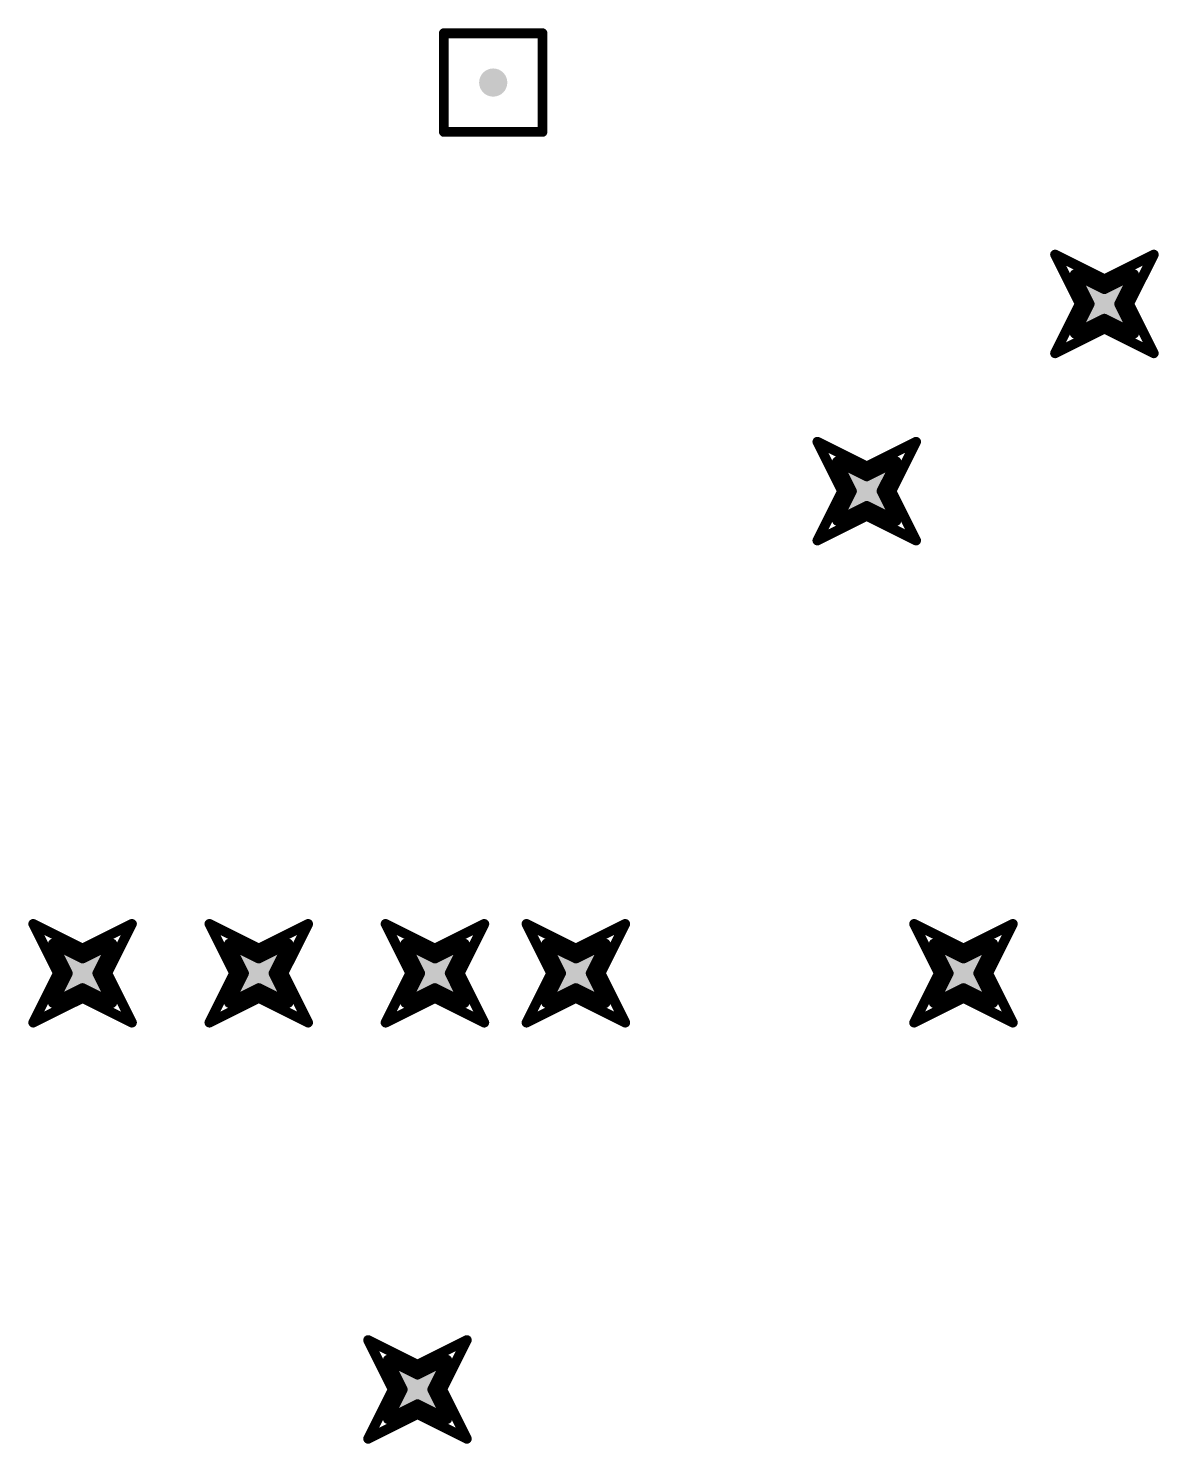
# Model space of a CAD drawing. Header units: inches. Extents: x 0 to 17, y 0 to 4.
# Drawn here: x 2.4356 to 2.7514, y 1.9257 to 2.3211 of the extents above; entities that cross this region are included whole.
import ezdxf

# ---------------------------------------------------------------- set-up
doc = ezdxf.new("R2010")
doc.units = ezdxf.units.IN
doc.header["$MEASUREMENT"] = 0
doc.layers.add('Drill Drawing', color=1, linetype='Continuous')
doc.layers.add('Via Holes', color=16, linetype='Continuous')

msp = doc.modelspace()

# ---------------------------------------------------------------- hatches: boundary and pattern name
at = {"layer": 'Via Holes'}
h = msp.add_hatch(color=7, dxfattribs=at)
edge = h.paths.add_edge_path()
edge.add_arc((2.56549, 2.30594), 0.00394, 0, 360)
h = msp.add_hatch(color=7, dxfattribs=at)
edge = h.paths.add_edge_path()
edge.add_arc((2.73622, 2.24409), 0.00787, 0, 360)
h = msp.add_hatch(color=7, dxfattribs=at)
edge = h.paths.add_edge_path()
edge.add_arc((2.66983, 2.19179), 0.00787, 0, 360)
h = msp.add_hatch(color=7, dxfattribs=at)
edge = h.paths.add_edge_path()
edge.add_arc((2.45079, 2.05709), 0.00787, 0, 360)
h = msp.add_hatch(color=7, dxfattribs=at)
edge = h.paths.add_edge_path()
edge.add_arc((2.5, 2.05709), 0.00787, 0, 360)
h = msp.add_hatch(color=7, dxfattribs=at)
edge = h.paths.add_edge_path()
edge.add_arc((2.54921, 2.05709), 0.00787, 0, 360)
h = msp.add_hatch(color=7, dxfattribs=at)
edge = h.paths.add_edge_path()
edge.add_arc((2.58858, 2.05709), 0.00787, 0, 360)
h = msp.add_hatch(color=7, dxfattribs=at)
edge = h.paths.add_edge_path()
edge.add_arc((2.69685, 2.05709), 0.00787, 0, 360)
h = msp.add_hatch(color=7, dxfattribs=at)
edge = h.paths.add_edge_path()
edge.add_arc((2.54434, 1.94082), 0.00787, 0, 360)

# ---------------------------------------------------------------- linework, layer by layer
at = {"layer": 'Drill Drawing'}
for points in [[(2.55171, 2.31972, 0.00276, 0.00276, 0), (2.57927, 2.31972, 0.00276, 0.00276, 0)], [(2.55171, 2.29216, 0.00276, 0.00276, 0), (2.55171, 2.31972, 0.00276, 0.00276, 0)], [(2.57927, 2.29216, 0.00276, 0.00276, 0), (2.57927, 2.31972, 0.00276, 0.00276, 0)], [(2.55171, 2.29216, 0.00276, 0.00276, 0), (2.57927, 2.29216, 0.00276, 0.00276, 0)], [(2.72244, 2.25787, 0.00276, 0.00276, 0), (2.73622, 2.25098, 0.00276, 0.00276, 0)], [(2.72244, 2.25787, 0.00276, 0.00276, 0), (2.72933, 2.24409, 0.00276, 0.00276, 0)], [(2.73622, 2.25098, 0.00276, 0.00276, 0), (2.75, 2.25787, 0.00276, 0.00276, 0)], [(2.74311, 2.24409, 0.00276, 0.00276, 0), (2.75, 2.25787, 0.00276, 0.00276, 0)], [(2.72795, 2.25236, 0.00276, 0.00276, 0), (2.73622, 2.24823, 0.00276, 0.00276, 0)], [(2.72795, 2.25236, 0.00276, 0.00276, 0), (2.73209, 2.24409, 0.00276, 0.00276, 0)], [(2.73622, 2.24823, 0.00276, 0.00276, 0), (2.74449, 2.25236, 0.00276, 0.00276, 0)], [(2.74035, 2.24409, 0.00276, 0.00276, 0), (2.74449, 2.25236, 0.00276, 0.00276, 0)], [(2.72244, 2.23031, 0.00276, 0.00276, 0), (2.72933, 2.24409, 0.00276, 0.00276, 0)], [(2.72795, 2.23583, 0.00276, 0.00276, 0), (2.73209, 2.24409, 0.00276, 0.00276, 0)], [(2.74035, 2.24409, 0.00276, 0.00276, 0), (2.74449, 2.23583, 0.00276, 0.00276, 0)], [(2.74311, 2.24409, 0.00276, 0.00276, 0), (2.75, 2.23031, 0.00276, 0.00276, 0)], [(2.72244, 2.23031, 0.00276, 0.00276, 0), (2.73622, 2.2372, 0.00276, 0.00276, 0)], [(2.72795, 2.23583, 0.00276, 0.00276, 0), (2.73622, 2.23996, 0.00276, 0.00276, 0)], [(2.73622, 2.23996, 0.00276, 0.00276, 0), (2.74449, 2.23583, 0.00276, 0.00276, 0)], [(2.73622, 2.2372, 0.00276, 0.00276, 0), (2.75, 2.23031, 0.00276, 0.00276, 0)], [(2.65605, 2.20557, 0.00276, 0.00276, 0), (2.66983, 2.19868, 0.00276, 0.00276, 0)], [(2.65605, 2.20557, 0.00276, 0.00276, 0), (2.66294, 2.19179, 0.00276, 0.00276, 0)], [(2.66983, 2.19868, 0.00276, 0.00276, 0), (2.68361, 2.20557, 0.00276, 0.00276, 0)], [(2.67672, 2.19179, 0.00276, 0.00276, 0), (2.68361, 2.20557, 0.00276, 0.00276, 0)], [(2.66156, 2.20006, 0.00276, 0.00276, 0), (2.66983, 2.19592, 0.00276, 0.00276, 0)], [(2.66156, 2.20006, 0.00276, 0.00276, 0), (2.66569, 2.19179, 0.00276, 0.00276, 0)], [(2.66983, 2.19592, 0.00276, 0.00276, 0), (2.6781, 2.20006, 0.00276, 0.00276, 0)], [(2.67396, 2.19179, 0.00276, 0.00276, 0), (2.6781, 2.20006, 0.00276, 0.00276, 0)], [(2.65605, 2.17801, 0.00276, 0.00276, 0), (2.66294, 2.19179, 0.00276, 0.00276, 0)], [(2.66156, 2.18352, 0.00276, 0.00276, 0), (2.66569, 2.19179, 0.00276, 0.00276, 0)], [(2.67396, 2.19179, 0.00276, 0.00276, 0), (2.6781, 2.18352, 0.00276, 0.00276, 0)], [(2.67672, 2.19179, 0.00276, 0.00276, 0), (2.68361, 2.17801, 0.00276, 0.00276, 0)], [(2.66156, 2.18352, 0.00276, 0.00276, 0), (2.66983, 2.18766, 0.00276, 0.00276, 0)], [(2.66983, 2.18766, 0.00276, 0.00276, 0), (2.6781, 2.18352, 0.00276, 0.00276, 0)], [(2.65605, 2.17801, 0.00276, 0.00276, 0), (2.66983, 2.1849, 0.00276, 0.00276, 0)], [(2.66983, 2.1849, 0.00276, 0.00276, 0), (2.68361, 2.17801, 0.00276, 0.00276, 0)], [(2.43701, 2.07087, 0.00276, 0.00276, 0), (2.45079, 2.06398, 0.00276, 0.00276, 0)], [(2.43701, 2.07087, 0.00276, 0.00276, 0), (2.4439, 2.05709, 0.00276, 0.00276, 0)], [(2.45079, 2.06398, 0.00276, 0.00276, 0), (2.46457, 2.07087, 0.00276, 0.00276, 0)], [(2.45768, 2.05709, 0.00276, 0.00276, 0), (2.46457, 2.07087, 0.00276, 0.00276, 0)], [(2.48622, 2.07087, 0.00276, 0.00276, 0), (2.5, 2.06398, 0.00276, 0.00276, 0)], [(2.48622, 2.07087, 0.00276, 0.00276, 0), (2.49311, 2.05709, 0.00276, 0.00276, 0)], [(2.5, 2.06398, 0.00276, 0.00276, 0), (2.51378, 2.07087, 0.00276, 0.00276, 0)], [(2.50689, 2.05709, 0.00276, 0.00276, 0), (2.51378, 2.07087, 0.00276, 0.00276, 0)], [(2.53543, 2.07087, 0.00276, 0.00276, 0), (2.54921, 2.06398, 0.00276, 0.00276, 0)], [(2.53543, 2.07087, 0.00276, 0.00276, 0), (2.54232, 2.05709, 0.00276, 0.00276, 0)], [(2.54921, 2.06398, 0.00276, 0.00276, 0), (2.56299, 2.07087, 0.00276, 0.00276, 0)], [(2.5561, 2.05709, 0.00276, 0.00276, 0), (2.56299, 2.07087, 0.00276, 0.00276, 0)], [(2.5748, 2.07087, 0.00276, 0.00276, 0), (2.58858, 2.06398, 0.00276, 0.00276, 0)], [(2.5748, 2.07087, 0.00276, 0.00276, 0), (2.58169, 2.05709, 0.00276, 0.00276, 0)], [(2.58858, 2.06398, 0.00276, 0.00276, 0), (2.60236, 2.07087, 0.00276, 0.00276, 0)], [(2.59547, 2.05709, 0.00276, 0.00276, 0), (2.60236, 2.07087, 0.00276, 0.00276, 0)], [(2.68307, 2.07087, 0.00276, 0.00276, 0), (2.69685, 2.06398, 0.00276, 0.00276, 0)], [(2.68307, 2.07087, 0.00276, 0.00276, 0), (2.68996, 2.05709, 0.00276, 0.00276, 0)], [(2.69685, 2.06398, 0.00276, 0.00276, 0), (2.71063, 2.07087, 0.00276, 0.00276, 0)], [(2.70374, 2.05709, 0.00276, 0.00276, 0), (2.71063, 2.07087, 0.00276, 0.00276, 0)], [(2.44252, 2.06535, 0.00276, 0.00276, 0), (2.45079, 2.06122, 0.00276, 0.00276, 0)], [(2.44252, 2.06535, 0.00276, 0.00276, 0), (2.44665, 2.05709, 0.00276, 0.00276, 0)], [(2.45079, 2.06122, 0.00276, 0.00276, 0), (2.45906, 2.06535, 0.00276, 0.00276, 0)], [(2.45492, 2.05709, 0.00276, 0.00276, 0), (2.45906, 2.06535, 0.00276, 0.00276, 0)], [(2.49173, 2.06535, 0.00276, 0.00276, 0), (2.5, 2.06122, 0.00276, 0.00276, 0)], [(2.49173, 2.06535, 0.00276, 0.00276, 0), (2.49587, 2.05709, 0.00276, 0.00276, 0)], [(2.5, 2.06122, 0.00276, 0.00276, 0), (2.50827, 2.06535, 0.00276, 0.00276, 0)], [(2.50413, 2.05709, 0.00276, 0.00276, 0), (2.50827, 2.06535, 0.00276, 0.00276, 0)], [(2.54094, 2.06535, 0.00276, 0.00276, 0), (2.54921, 2.06122, 0.00276, 0.00276, 0)], [(2.54094, 2.06535, 0.00276, 0.00276, 0), (2.54508, 2.05709, 0.00276, 0.00276, 0)], [(2.54921, 2.06122, 0.00276, 0.00276, 0), (2.55748, 2.06535, 0.00276, 0.00276, 0)], [(2.55335, 2.05709, 0.00276, 0.00276, 0), (2.55748, 2.06535, 0.00276, 0.00276, 0)], [(2.58031, 2.06535, 0.00276, 0.00276, 0), (2.58858, 2.06122, 0.00276, 0.00276, 0)], [(2.58031, 2.06535, 0.00276, 0.00276, 0), (2.58445, 2.05709, 0.00276, 0.00276, 0)], [(2.58858, 2.06122, 0.00276, 0.00276, 0), (2.59685, 2.06535, 0.00276, 0.00276, 0)], [(2.59272, 2.05709, 0.00276, 0.00276, 0), (2.59685, 2.06535, 0.00276, 0.00276, 0)], [(2.68858, 2.06535, 0.00276, 0.00276, 0), (2.69685, 2.06122, 0.00276, 0.00276, 0)], [(2.68858, 2.06535, 0.00276, 0.00276, 0), (2.69272, 2.05709, 0.00276, 0.00276, 0)], [(2.69685, 2.06122, 0.00276, 0.00276, 0), (2.70512, 2.06535, 0.00276, 0.00276, 0)], [(2.70098, 2.05709, 0.00276, 0.00276, 0), (2.70512, 2.06535, 0.00276, 0.00276, 0)], [(2.43701, 2.04331, 0.00276, 0.00276, 0), (2.4439, 2.05709, 0.00276, 0.00276, 0)], [(2.44252, 2.04882, 0.00276, 0.00276, 0), (2.44665, 2.05709, 0.00276, 0.00276, 0)], [(2.45492, 2.05709, 0.00276, 0.00276, 0), (2.45906, 2.04882, 0.00276, 0.00276, 0)], [(2.45768, 2.05709, 0.00276, 0.00276, 0), (2.46457, 2.04331, 0.00276, 0.00276, 0)], [(2.48622, 2.04331, 0.00276, 0.00276, 0), (2.49311, 2.05709, 0.00276, 0.00276, 0)], [(2.49173, 2.04882, 0.00276, 0.00276, 0), (2.49587, 2.05709, 0.00276, 0.00276, 0)], [(2.50413, 2.05709, 0.00276, 0.00276, 0), (2.50827, 2.04882, 0.00276, 0.00276, 0)], [(2.50689, 2.05709, 0.00276, 0.00276, 0), (2.51378, 2.04331, 0.00276, 0.00276, 0)], [(2.53543, 2.04331, 0.00276, 0.00276, 0), (2.54232, 2.05709, 0.00276, 0.00276, 0)], [(2.54094, 2.04882, 0.00276, 0.00276, 0), (2.54508, 2.05709, 0.00276, 0.00276, 0)], [(2.55335, 2.05709, 0.00276, 0.00276, 0), (2.55748, 2.04882, 0.00276, 0.00276, 0)], [(2.5561, 2.05709, 0.00276, 0.00276, 0), (2.56299, 2.04331, 0.00276, 0.00276, 0)], [(2.5748, 2.04331, 0.00276, 0.00276, 0), (2.58169, 2.05709, 0.00276, 0.00276, 0)], [(2.58031, 2.04882, 0.00276, 0.00276, 0), (2.58445, 2.05709, 0.00276, 0.00276, 0)], [(2.59272, 2.05709, 0.00276, 0.00276, 0), (2.59685, 2.04882, 0.00276, 0.00276, 0)], [(2.59547, 2.05709, 0.00276, 0.00276, 0), (2.60236, 2.04331, 0.00276, 0.00276, 0)], [(2.68307, 2.04331, 0.00276, 0.00276, 0), (2.68996, 2.05709, 0.00276, 0.00276, 0)], [(2.68858, 2.04882, 0.00276, 0.00276, 0), (2.69272, 2.05709, 0.00276, 0.00276, 0)], [(2.70098, 2.05709, 0.00276, 0.00276, 0), (2.70512, 2.04882, 0.00276, 0.00276, 0)], [(2.70374, 2.05709, 0.00276, 0.00276, 0), (2.71063, 2.04331, 0.00276, 0.00276, 0)], [(2.44252, 2.04882, 0.00276, 0.00276, 0), (2.45079, 2.05295, 0.00276, 0.00276, 0)], [(2.45079, 2.05295, 0.00276, 0.00276, 0), (2.45906, 2.04882, 0.00276, 0.00276, 0)], [(2.49173, 2.04882, 0.00276, 0.00276, 0), (2.5, 2.05295, 0.00276, 0.00276, 0)], [(2.5, 2.05295, 0.00276, 0.00276, 0), (2.50827, 2.04882, 0.00276, 0.00276, 0)], [(2.54094, 2.04882, 0.00276, 0.00276, 0), (2.54921, 2.05295, 0.00276, 0.00276, 0)], [(2.54921, 2.05295, 0.00276, 0.00276, 0), (2.55748, 2.04882, 0.00276, 0.00276, 0)], [(2.58031, 2.04882, 0.00276, 0.00276, 0), (2.58858, 2.05295, 0.00276, 0.00276, 0)], [(2.58858, 2.05295, 0.00276, 0.00276, 0), (2.59685, 2.04882, 0.00276, 0.00276, 0)], [(2.68858, 2.04882, 0.00276, 0.00276, 0), (2.69685, 2.05295, 0.00276, 0.00276, 0)], [(2.69685, 2.05295, 0.00276, 0.00276, 0), (2.70512, 2.04882, 0.00276, 0.00276, 0)], [(2.43701, 2.04331, 0.00276, 0.00276, 0), (2.45079, 2.0502, 0.00276, 0.00276, 0)], [(2.45079, 2.0502, 0.00276, 0.00276, 0), (2.46457, 2.04331, 0.00276, 0.00276, 0)], [(2.48622, 2.04331, 0.00276, 0.00276, 0), (2.5, 2.0502, 0.00276, 0.00276, 0)], [(2.5, 2.0502, 0.00276, 0.00276, 0), (2.51378, 2.04331, 0.00276, 0.00276, 0)], [(2.53543, 2.04331, 0.00276, 0.00276, 0), (2.54921, 2.0502, 0.00276, 0.00276, 0)], [(2.54921, 2.0502, 0.00276, 0.00276, 0), (2.56299, 2.04331, 0.00276, 0.00276, 0)], [(2.5748, 2.04331, 0.00276, 0.00276, 0), (2.58858, 2.0502, 0.00276, 0.00276, 0)], [(2.58858, 2.0502, 0.00276, 0.00276, 0), (2.60236, 2.04331, 0.00276, 0.00276, 0)], [(2.68307, 2.04331, 0.00276, 0.00276, 0), (2.69685, 2.0502, 0.00276, 0.00276, 0)], [(2.69685, 2.0502, 0.00276, 0.00276, 0), (2.71063, 2.04331, 0.00276, 0.00276, 0)], [(2.53056, 1.9546, 0.00276, 0.00276, 0), (2.54434, 1.94771, 0.00276, 0.00276, 0)], [(2.53056, 1.9546, 0.00276, 0.00276, 0), (2.53745, 1.94082, 0.00276, 0.00276, 0)], [(2.54434, 1.94771, 0.00276, 0.00276, 0), (2.55812, 1.9546, 0.00276, 0.00276, 0)], [(2.55123, 1.94082, 0.00276, 0.00276, 0), (2.55812, 1.9546, 0.00276, 0.00276, 0)], [(2.53607, 1.94909, 0.00276, 0.00276, 0), (2.54434, 1.94496, 0.00276, 0.00276, 0)], [(2.53607, 1.94909, 0.00276, 0.00276, 0), (2.54021, 1.94082, 0.00276, 0.00276, 0)], [(2.54434, 1.94496, 0.00276, 0.00276, 0), (2.55261, 1.94909, 0.00276, 0.00276, 0)], [(2.54848, 1.94082, 0.00276, 0.00276, 0), (2.55261, 1.94909, 0.00276, 0.00276, 0)], [(2.53056, 1.92704, 0.00276, 0.00276, 0), (2.53745, 1.94082, 0.00276, 0.00276, 0)], [(2.53607, 1.93255, 0.00276, 0.00276, 0), (2.54021, 1.94082, 0.00276, 0.00276, 0)], [(2.54848, 1.94082, 0.00276, 0.00276, 0), (2.55261, 1.93255, 0.00276, 0.00276, 0)], [(2.55123, 1.94082, 0.00276, 0.00276, 0), (2.55812, 1.92704, 0.00276, 0.00276, 0)], [(2.53607, 1.93255, 0.00276, 0.00276, 0), (2.54434, 1.93669, 0.00276, 0.00276, 0)], [(2.54434, 1.93669, 0.00276, 0.00276, 0), (2.55261, 1.93255, 0.00276, 0.00276, 0)], [(2.53056, 1.92704, 0.00276, 0.00276, 0), (2.54434, 1.93393, 0.00276, 0.00276, 0)], [(2.54434, 1.93393, 0.00276, 0.00276, 0), (2.55812, 1.92704, 0.00276, 0.00276, 0)]]:
    msp.add_lwpolyline(points, format="xyseb", dxfattribs=at)
for points in [[(2.55102, 2.31972, 0.00138, 0.00138, 1), (2.5524, 2.31972, 0.00138, 0.00138, 1)], [(2.55102, 2.31972, 0.00138, 0.00138, 1), (2.5524, 2.31972, 0.00138, 0.00138, 1)], [(2.57858, 2.31972, 0.00138, 0.00138, 1), (2.57995, 2.31972, 0.00138, 0.00138, 1)], [(2.57858, 2.31972, 0.00138, 0.00138, 1), (2.57995, 2.31972, 0.00138, 0.00138, 1)], [(2.55102, 2.29216, 0.00138, 0.00138, 1), (2.5524, 2.29216, 0.00138, 0.00138, 1)], [(2.55102, 2.29216, 0.00138, 0.00138, 1), (2.5524, 2.29216, 0.00138, 0.00138, 1)], [(2.57858, 2.29216, 0.00138, 0.00138, 1), (2.57995, 2.29216, 0.00138, 0.00138, 1)], [(2.57858, 2.29216, 0.00138, 0.00138, 1), (2.57995, 2.29216, 0.00138, 0.00138, 1)], [(2.72175, 2.25787, 0.00138, 0.00138, 1), (2.72313, 2.25787, 0.00138, 0.00138, 1)], [(2.72175, 2.25787, 0.00138, 0.00138, 1), (2.72313, 2.25787, 0.00138, 0.00138, 1)], [(2.74931, 2.25787, 0.00138, 0.00138, 1), (2.75069, 2.25787, 0.00138, 0.00138, 1)], [(2.74931, 2.25787, 0.00138, 0.00138, 1), (2.75069, 2.25787, 0.00138, 0.00138, 1)], [(2.72726, 2.25236, 0.00138, 0.00138, 1), (2.72864, 2.25236, 0.00138, 0.00138, 1)], [(2.72726, 2.25236, 0.00138, 0.00138, 1), (2.72864, 2.25236, 0.00138, 0.00138, 1)], [(2.73553, 2.25098, 0.00138, 0.00138, 1), (2.73691, 2.25098, 0.00138, 0.00138, 1)], [(2.73553, 2.25098, 0.00138, 0.00138, 1), (2.73691, 2.25098, 0.00138, 0.00138, 1)], [(2.7438, 2.25236, 0.00138, 0.00138, 1), (2.74518, 2.25236, 0.00138, 0.00138, 1)], [(2.7438, 2.25236, 0.00138, 0.00138, 1), (2.74518, 2.25236, 0.00138, 0.00138, 1)], [(2.73553, 2.24823, 0.00138, 0.00138, 1), (2.73691, 2.24823, 0.00138, 0.00138, 1)], [(2.73553, 2.24823, 0.00138, 0.00138, 1), (2.73691, 2.24823, 0.00138, 0.00138, 1)], [(2.72864, 2.24409, 0.00138, 0.00138, 1), (2.73002, 2.24409, 0.00138, 0.00138, 1)], [(2.72864, 2.24409, 0.00138, 0.00138, 1), (2.73002, 2.24409, 0.00138, 0.00138, 1)], [(2.7314, 2.24409, 0.00138, 0.00138, 1), (2.73278, 2.24409, 0.00138, 0.00138, 1)], [(2.7314, 2.24409, 0.00138, 0.00138, 1), (2.73278, 2.24409, 0.00138, 0.00138, 1)], [(2.73966, 2.24409, 0.00138, 0.00138, 1), (2.74104, 2.24409, 0.00138, 0.00138, 1)], [(2.73966, 2.24409, 0.00138, 0.00138, 1), (2.74104, 2.24409, 0.00138, 0.00138, 1)], [(2.74242, 2.24409, 0.00138, 0.00138, 1), (2.7438, 2.24409, 0.00138, 0.00138, 1)], [(2.74242, 2.24409, 0.00138, 0.00138, 1), (2.7438, 2.24409, 0.00138, 0.00138, 1)], [(2.73553, 2.23996, 0.00138, 0.00138, 1), (2.73691, 2.23996, 0.00138, 0.00138, 1)], [(2.73553, 2.23996, 0.00138, 0.00138, 1), (2.73691, 2.23996, 0.00138, 0.00138, 1)], [(2.73553, 2.2372, 0.00138, 0.00138, 1), (2.73691, 2.2372, 0.00138, 0.00138, 1)], [(2.73553, 2.2372, 0.00138, 0.00138, 1), (2.73691, 2.2372, 0.00138, 0.00138, 1)], [(2.72726, 2.23583, 0.00138, 0.00138, 1), (2.72864, 2.23583, 0.00138, 0.00138, 1)], [(2.72726, 2.23583, 0.00138, 0.00138, 1), (2.72864, 2.23583, 0.00138, 0.00138, 1)], [(2.7438, 2.23583, 0.00138, 0.00138, 1), (2.74518, 2.23583, 0.00138, 0.00138, 1)], [(2.7438, 2.23583, 0.00138, 0.00138, 1), (2.74518, 2.23583, 0.00138, 0.00138, 1)], [(2.72175, 2.23031, 0.00138, 0.00138, 1), (2.72313, 2.23031, 0.00138, 0.00138, 1)], [(2.72175, 2.23031, 0.00138, 0.00138, 1), (2.72313, 2.23031, 0.00138, 0.00138, 1)], [(2.74931, 2.23031, 0.00138, 0.00138, 1), (2.75069, 2.23031, 0.00138, 0.00138, 1)], [(2.74931, 2.23031, 0.00138, 0.00138, 1), (2.75069, 2.23031, 0.00138, 0.00138, 1)], [(2.65536, 2.20557, 0.00138, 0.00138, 1), (2.65674, 2.20557, 0.00138, 0.00138, 1)], [(2.65536, 2.20557, 0.00138, 0.00138, 1), (2.65674, 2.20557, 0.00138, 0.00138, 1)], [(2.68292, 2.20557, 0.00138, 0.00138, 1), (2.6843, 2.20557, 0.00138, 0.00138, 1)], [(2.68292, 2.20557, 0.00138, 0.00138, 1), (2.6843, 2.20557, 0.00138, 0.00138, 1)], [(2.66087, 2.20006, 0.00138, 0.00138, 1), (2.66225, 2.20006, 0.00138, 0.00138, 1)], [(2.66087, 2.20006, 0.00138, 0.00138, 1), (2.66225, 2.20006, 0.00138, 0.00138, 1)], [(2.66914, 2.19868, 0.00138, 0.00138, 1), (2.67052, 2.19868, 0.00138, 0.00138, 1)], [(2.66914, 2.19868, 0.00138, 0.00138, 1), (2.67052, 2.19868, 0.00138, 0.00138, 1)], [(2.67741, 2.20006, 0.00138, 0.00138, 1), (2.67879, 2.20006, 0.00138, 0.00138, 1)], [(2.67741, 2.20006, 0.00138, 0.00138, 1), (2.67879, 2.20006, 0.00138, 0.00138, 1)], [(2.66914, 2.19592, 0.00138, 0.00138, 1), (2.67052, 2.19592, 0.00138, 0.00138, 1)], [(2.66914, 2.19592, 0.00138, 0.00138, 1), (2.67052, 2.19592, 0.00138, 0.00138, 1)], [(2.66225, 2.19179, 0.00138, 0.00138, 1), (2.66363, 2.19179, 0.00138, 0.00138, 1)], [(2.66225, 2.19179, 0.00138, 0.00138, 1), (2.66363, 2.19179, 0.00138, 0.00138, 1)], [(2.66501, 2.19179, 0.00138, 0.00138, 1), (2.66638, 2.19179, 0.00138, 0.00138, 1)], [(2.66501, 2.19179, 0.00138, 0.00138, 1), (2.66638, 2.19179, 0.00138, 0.00138, 1)], [(2.67327, 2.19179, 0.00138, 0.00138, 1), (2.67465, 2.19179, 0.00138, 0.00138, 1)], [(2.67327, 2.19179, 0.00138, 0.00138, 1), (2.67465, 2.19179, 0.00138, 0.00138, 1)], [(2.67603, 2.19179, 0.00138, 0.00138, 1), (2.67741, 2.19179, 0.00138, 0.00138, 1)], [(2.67603, 2.19179, 0.00138, 0.00138, 1), (2.67741, 2.19179, 0.00138, 0.00138, 1)], [(2.66914, 2.18766, 0.00138, 0.00138, 1), (2.67052, 2.18766, 0.00138, 0.00138, 1)], [(2.66914, 2.18766, 0.00138, 0.00138, 1), (2.67052, 2.18766, 0.00138, 0.00138, 1)], [(2.66087, 2.18352, 0.00138, 0.00138, 1), (2.66225, 2.18352, 0.00138, 0.00138, 1)], [(2.66087, 2.18352, 0.00138, 0.00138, 1), (2.66225, 2.18352, 0.00138, 0.00138, 1)], [(2.66914, 2.1849, 0.00138, 0.00138, 1), (2.67052, 2.1849, 0.00138, 0.00138, 1)], [(2.66914, 2.1849, 0.00138, 0.00138, 1), (2.67052, 2.1849, 0.00138, 0.00138, 1)], [(2.67741, 2.18352, 0.00138, 0.00138, 1), (2.67879, 2.18352, 0.00138, 0.00138, 1)], [(2.67741, 2.18352, 0.00138, 0.00138, 1), (2.67879, 2.18352, 0.00138, 0.00138, 1)], [(2.65536, 2.17801, 0.00138, 0.00138, 1), (2.65674, 2.17801, 0.00138, 0.00138, 1)], [(2.65536, 2.17801, 0.00138, 0.00138, 1), (2.65674, 2.17801, 0.00138, 0.00138, 1)], [(2.68292, 2.17801, 0.00138, 0.00138, 1), (2.6843, 2.17801, 0.00138, 0.00138, 1)], [(2.68292, 2.17801, 0.00138, 0.00138, 1), (2.6843, 2.17801, 0.00138, 0.00138, 1)], [(2.43632, 2.07087, 0.00138, 0.00138, 1), (2.4377, 2.07087, 0.00138, 0.00138, 1)], [(2.43632, 2.07087, 0.00138, 0.00138, 1), (2.4377, 2.07087, 0.00138, 0.00138, 1)], [(2.46388, 2.07087, 0.00138, 0.00138, 1), (2.46526, 2.07087, 0.00138, 0.00138, 1)], [(2.46388, 2.07087, 0.00138, 0.00138, 1), (2.46526, 2.07087, 0.00138, 0.00138, 1)], [(2.48553, 2.07087, 0.00138, 0.00138, 1), (2.48691, 2.07087, 0.00138, 0.00138, 1)], [(2.48553, 2.07087, 0.00138, 0.00138, 1), (2.48691, 2.07087, 0.00138, 0.00138, 1)], [(2.51309, 2.07087, 0.00138, 0.00138, 1), (2.51447, 2.07087, 0.00138, 0.00138, 1)], [(2.51309, 2.07087, 0.00138, 0.00138, 1), (2.51447, 2.07087, 0.00138, 0.00138, 1)], [(2.53474, 2.07087, 0.00138, 0.00138, 1), (2.53612, 2.07087, 0.00138, 0.00138, 1)], [(2.53474, 2.07087, 0.00138, 0.00138, 1), (2.53612, 2.07087, 0.00138, 0.00138, 1)], [(2.5623, 2.07087, 0.00138, 0.00138, 1), (2.56368, 2.07087, 0.00138, 0.00138, 1)], [(2.5623, 2.07087, 0.00138, 0.00138, 1), (2.56368, 2.07087, 0.00138, 0.00138, 1)], [(2.57411, 2.07087, 0.00138, 0.00138, 1), (2.57549, 2.07087, 0.00138, 0.00138, 1)], [(2.57411, 2.07087, 0.00138, 0.00138, 1), (2.57549, 2.07087, 0.00138, 0.00138, 1)], [(2.60167, 2.07087, 0.00138, 0.00138, 1), (2.60305, 2.07087, 0.00138, 0.00138, 1)], [(2.60167, 2.07087, 0.00138, 0.00138, 1), (2.60305, 2.07087, 0.00138, 0.00138, 1)], [(2.68238, 2.07087, 0.00138, 0.00138, 1), (2.68376, 2.07087, 0.00138, 0.00138, 1)], [(2.68238, 2.07087, 0.00138, 0.00138, 1), (2.68376, 2.07087, 0.00138, 0.00138, 1)], [(2.70994, 2.07087, 0.00138, 0.00138, 1), (2.71132, 2.07087, 0.00138, 0.00138, 1)], [(2.70994, 2.07087, 0.00138, 0.00138, 1), (2.71132, 2.07087, 0.00138, 0.00138, 1)], [(2.44183, 2.06535, 0.00138, 0.00138, 1), (2.44321, 2.06535, 0.00138, 0.00138, 1)], [(2.44183, 2.06535, 0.00138, 0.00138, 1), (2.44321, 2.06535, 0.00138, 0.00138, 1)], [(2.4501, 2.06398, 0.00138, 0.00138, 1), (2.45148, 2.06398, 0.00138, 0.00138, 1)], [(2.4501, 2.06398, 0.00138, 0.00138, 1), (2.45148, 2.06398, 0.00138, 0.00138, 1)], [(2.45837, 2.06535, 0.00138, 0.00138, 1), (2.45974, 2.06535, 0.00138, 0.00138, 1)], [(2.45837, 2.06535, 0.00138, 0.00138, 1), (2.45974, 2.06535, 0.00138, 0.00138, 1)], [(2.49104, 2.06535, 0.00138, 0.00138, 1), (2.49242, 2.06535, 0.00138, 0.00138, 1)], [(2.49104, 2.06535, 0.00138, 0.00138, 1), (2.49242, 2.06535, 0.00138, 0.00138, 1)], [(2.49931, 2.06398, 0.00138, 0.00138, 1), (2.50069, 2.06398, 0.00138, 0.00138, 1)], [(2.49931, 2.06398, 0.00138, 0.00138, 1), (2.50069, 2.06398, 0.00138, 0.00138, 1)], [(2.50758, 2.06535, 0.00138, 0.00138, 1), (2.50896, 2.06535, 0.00138, 0.00138, 1)], [(2.50758, 2.06535, 0.00138, 0.00138, 1), (2.50896, 2.06535, 0.00138, 0.00138, 1)], [(2.54026, 2.06535, 0.00138, 0.00138, 1), (2.54163, 2.06535, 0.00138, 0.00138, 1)], [(2.54026, 2.06535, 0.00138, 0.00138, 1), (2.54163, 2.06535, 0.00138, 0.00138, 1)], [(2.54852, 2.06398, 0.00138, 0.00138, 1), (2.5499, 2.06398, 0.00138, 0.00138, 1)], [(2.54852, 2.06398, 0.00138, 0.00138, 1), (2.5499, 2.06398, 0.00138, 0.00138, 1)], [(2.55679, 2.06535, 0.00138, 0.00138, 1), (2.55817, 2.06535, 0.00138, 0.00138, 1)], [(2.55679, 2.06535, 0.00138, 0.00138, 1), (2.55817, 2.06535, 0.00138, 0.00138, 1)], [(2.57963, 2.06535, 0.00138, 0.00138, 1), (2.581, 2.06535, 0.00138, 0.00138, 1)], [(2.57963, 2.06535, 0.00138, 0.00138, 1), (2.581, 2.06535, 0.00138, 0.00138, 1)], [(2.58789, 2.06398, 0.00138, 0.00138, 1), (2.58927, 2.06398, 0.00138, 0.00138, 1)], [(2.58789, 2.06398, 0.00138, 0.00138, 1), (2.58927, 2.06398, 0.00138, 0.00138, 1)], [(2.59616, 2.06535, 0.00138, 0.00138, 1), (2.59754, 2.06535, 0.00138, 0.00138, 1)], [(2.59616, 2.06535, 0.00138, 0.00138, 1), (2.59754, 2.06535, 0.00138, 0.00138, 1)], [(2.68789, 2.06535, 0.00138, 0.00138, 1), (2.68927, 2.06535, 0.00138, 0.00138, 1)], [(2.68789, 2.06535, 0.00138, 0.00138, 1), (2.68927, 2.06535, 0.00138, 0.00138, 1)], [(2.69616, 2.06398, 0.00138, 0.00138, 1), (2.69754, 2.06398, 0.00138, 0.00138, 1)], [(2.69616, 2.06398, 0.00138, 0.00138, 1), (2.69754, 2.06398, 0.00138, 0.00138, 1)], [(2.70443, 2.06535, 0.00138, 0.00138, 1), (2.70581, 2.06535, 0.00138, 0.00138, 1)], [(2.70443, 2.06535, 0.00138, 0.00138, 1), (2.70581, 2.06535, 0.00138, 0.00138, 1)], [(2.4501, 2.06122, 0.00138, 0.00138, 1), (2.45148, 2.06122, 0.00138, 0.00138, 1)], [(2.4501, 2.06122, 0.00138, 0.00138, 1), (2.45148, 2.06122, 0.00138, 0.00138, 1)], [(2.49931, 2.06122, 0.00138, 0.00138, 1), (2.50069, 2.06122, 0.00138, 0.00138, 1)], [(2.49931, 2.06122, 0.00138, 0.00138, 1), (2.50069, 2.06122, 0.00138, 0.00138, 1)], [(2.54852, 2.06122, 0.00138, 0.00138, 1), (2.5499, 2.06122, 0.00138, 0.00138, 1)], [(2.54852, 2.06122, 0.00138, 0.00138, 1), (2.5499, 2.06122, 0.00138, 0.00138, 1)], [(2.58789, 2.06122, 0.00138, 0.00138, 1), (2.58927, 2.06122, 0.00138, 0.00138, 1)], [(2.58789, 2.06122, 0.00138, 0.00138, 1), (2.58927, 2.06122, 0.00138, 0.00138, 1)], [(2.69616, 2.06122, 0.00138, 0.00138, 1), (2.69754, 2.06122, 0.00138, 0.00138, 1)], [(2.69616, 2.06122, 0.00138, 0.00138, 1), (2.69754, 2.06122, 0.00138, 0.00138, 1)], [(2.44321, 2.05709, 0.00138, 0.00138, 1), (2.44459, 2.05709, 0.00138, 0.00138, 1)], [(2.44321, 2.05709, 0.00138, 0.00138, 1), (2.44459, 2.05709, 0.00138, 0.00138, 1)], [(2.44597, 2.05709, 0.00138, 0.00138, 1), (2.44734, 2.05709, 0.00138, 0.00138, 1)], [(2.44597, 2.05709, 0.00138, 0.00138, 1), (2.44734, 2.05709, 0.00138, 0.00138, 1)], [(2.45423, 2.05709, 0.00138, 0.00138, 1), (2.45561, 2.05709, 0.00138, 0.00138, 1)], [(2.45423, 2.05709, 0.00138, 0.00138, 1), (2.45561, 2.05709, 0.00138, 0.00138, 1)], [(2.45699, 2.05709, 0.00138, 0.00138, 1), (2.45837, 2.05709, 0.00138, 0.00138, 1)], [(2.45699, 2.05709, 0.00138, 0.00138, 1), (2.45837, 2.05709, 0.00138, 0.00138, 1)], [(2.49242, 2.05709, 0.00138, 0.00138, 1), (2.4938, 2.05709, 0.00138, 0.00138, 1)], [(2.49242, 2.05709, 0.00138, 0.00138, 1), (2.4938, 2.05709, 0.00138, 0.00138, 1)], [(2.49518, 2.05709, 0.00138, 0.00138, 1), (2.49656, 2.05709, 0.00138, 0.00138, 1)], [(2.49518, 2.05709, 0.00138, 0.00138, 1), (2.49656, 2.05709, 0.00138, 0.00138, 1)], [(2.50344, 2.05709, 0.00138, 0.00138, 1), (2.50482, 2.05709, 0.00138, 0.00138, 1)], [(2.50344, 2.05709, 0.00138, 0.00138, 1), (2.50482, 2.05709, 0.00138, 0.00138, 1)], [(2.5062, 2.05709, 0.00138, 0.00138, 1), (2.50758, 2.05709, 0.00138, 0.00138, 1)], [(2.5062, 2.05709, 0.00138, 0.00138, 1), (2.50758, 2.05709, 0.00138, 0.00138, 1)], [(2.54163, 2.05709, 0.00138, 0.00138, 1), (2.54301, 2.05709, 0.00138, 0.00138, 1)], [(2.54163, 2.05709, 0.00138, 0.00138, 1), (2.54301, 2.05709, 0.00138, 0.00138, 1)], [(2.54439, 2.05709, 0.00138, 0.00138, 1), (2.54577, 2.05709, 0.00138, 0.00138, 1)], [(2.54439, 2.05709, 0.00138, 0.00138, 1), (2.54577, 2.05709, 0.00138, 0.00138, 1)], [(2.55266, 2.05709, 0.00138, 0.00138, 1), (2.55403, 2.05709, 0.00138, 0.00138, 1)], [(2.55266, 2.05709, 0.00138, 0.00138, 1), (2.55403, 2.05709, 0.00138, 0.00138, 1)], [(2.55541, 2.05709, 0.00138, 0.00138, 1), (2.55679, 2.05709, 0.00138, 0.00138, 1)], [(2.55541, 2.05709, 0.00138, 0.00138, 1), (2.55679, 2.05709, 0.00138, 0.00138, 1)], [(2.581, 2.05709, 0.00138, 0.00138, 1), (2.58238, 2.05709, 0.00138, 0.00138, 1)], [(2.581, 2.05709, 0.00138, 0.00138, 1), (2.58238, 2.05709, 0.00138, 0.00138, 1)], [(2.58376, 2.05709, 0.00138, 0.00138, 1), (2.58514, 2.05709, 0.00138, 0.00138, 1)], [(2.58376, 2.05709, 0.00138, 0.00138, 1), (2.58514, 2.05709, 0.00138, 0.00138, 1)], [(2.59203, 2.05709, 0.00138, 0.00138, 1), (2.5934, 2.05709, 0.00138, 0.00138, 1)], [(2.59203, 2.05709, 0.00138, 0.00138, 1), (2.5934, 2.05709, 0.00138, 0.00138, 1)], [(2.59478, 2.05709, 0.00138, 0.00138, 1), (2.59616, 2.05709, 0.00138, 0.00138, 1)], [(2.59478, 2.05709, 0.00138, 0.00138, 1), (2.59616, 2.05709, 0.00138, 0.00138, 1)], [(2.68927, 2.05709, 0.00138, 0.00138, 1), (2.69065, 2.05709, 0.00138, 0.00138, 1)], [(2.68927, 2.05709, 0.00138, 0.00138, 1), (2.69065, 2.05709, 0.00138, 0.00138, 1)], [(2.69203, 2.05709, 0.00138, 0.00138, 1), (2.69341, 2.05709, 0.00138, 0.00138, 1)], [(2.69203, 2.05709, 0.00138, 0.00138, 1), (2.69341, 2.05709, 0.00138, 0.00138, 1)], [(2.70029, 2.05709, 0.00138, 0.00138, 1), (2.70167, 2.05709, 0.00138, 0.00138, 1)], [(2.70029, 2.05709, 0.00138, 0.00138, 1), (2.70167, 2.05709, 0.00138, 0.00138, 1)], [(2.70305, 2.05709, 0.00138, 0.00138, 1), (2.70443, 2.05709, 0.00138, 0.00138, 1)], [(2.70305, 2.05709, 0.00138, 0.00138, 1), (2.70443, 2.05709, 0.00138, 0.00138, 1)], [(2.4501, 2.05295, 0.00138, 0.00138, 1), (2.45148, 2.05295, 0.00138, 0.00138, 1)], [(2.4501, 2.05295, 0.00138, 0.00138, 1), (2.45148, 2.05295, 0.00138, 0.00138, 1)], [(2.49931, 2.05295, 0.00138, 0.00138, 1), (2.50069, 2.05295, 0.00138, 0.00138, 1)], [(2.49931, 2.05295, 0.00138, 0.00138, 1), (2.50069, 2.05295, 0.00138, 0.00138, 1)], [(2.54852, 2.05295, 0.00138, 0.00138, 1), (2.5499, 2.05295, 0.00138, 0.00138, 1)], [(2.54852, 2.05295, 0.00138, 0.00138, 1), (2.5499, 2.05295, 0.00138, 0.00138, 1)], [(2.58789, 2.05295, 0.00138, 0.00138, 1), (2.58927, 2.05295, 0.00138, 0.00138, 1)], [(2.58789, 2.05295, 0.00138, 0.00138, 1), (2.58927, 2.05295, 0.00138, 0.00138, 1)], [(2.69616, 2.05295, 0.00138, 0.00138, 1), (2.69754, 2.05295, 0.00138, 0.00138, 1)], [(2.69616, 2.05295, 0.00138, 0.00138, 1), (2.69754, 2.05295, 0.00138, 0.00138, 1)], [(2.44183, 2.04882, 0.00138, 0.00138, 1), (2.44321, 2.04882, 0.00138, 0.00138, 1)], [(2.44183, 2.04882, 0.00138, 0.00138, 1), (2.44321, 2.04882, 0.00138, 0.00138, 1)], [(2.4501, 2.0502, 0.00138, 0.00138, 1), (2.45148, 2.0502, 0.00138, 0.00138, 1)], [(2.4501, 2.0502, 0.00138, 0.00138, 1), (2.45148, 2.0502, 0.00138, 0.00138, 1)], [(2.45837, 2.04882, 0.00138, 0.00138, 1), (2.45974, 2.04882, 0.00138, 0.00138, 1)], [(2.45837, 2.04882, 0.00138, 0.00138, 1), (2.45974, 2.04882, 0.00138, 0.00138, 1)], [(2.49104, 2.04882, 0.00138, 0.00138, 1), (2.49242, 2.04882, 0.00138, 0.00138, 1)], [(2.49104, 2.04882, 0.00138, 0.00138, 1), (2.49242, 2.04882, 0.00138, 0.00138, 1)], [(2.49931, 2.0502, 0.00138, 0.00138, 1), (2.50069, 2.0502, 0.00138, 0.00138, 1)], [(2.49931, 2.0502, 0.00138, 0.00138, 1), (2.50069, 2.0502, 0.00138, 0.00138, 1)], [(2.50758, 2.04882, 0.00138, 0.00138, 1), (2.50896, 2.04882, 0.00138, 0.00138, 1)], [(2.50758, 2.04882, 0.00138, 0.00138, 1), (2.50896, 2.04882, 0.00138, 0.00138, 1)], [(2.54026, 2.04882, 0.00138, 0.00138, 1), (2.54163, 2.04882, 0.00138, 0.00138, 1)], [(2.54026, 2.04882, 0.00138, 0.00138, 1), (2.54163, 2.04882, 0.00138, 0.00138, 1)], [(2.54852, 2.0502, 0.00138, 0.00138, 1), (2.5499, 2.0502, 0.00138, 0.00138, 1)], [(2.54852, 2.0502, 0.00138, 0.00138, 1), (2.5499, 2.0502, 0.00138, 0.00138, 1)], [(2.55679, 2.04882, 0.00138, 0.00138, 1), (2.55817, 2.04882, 0.00138, 0.00138, 1)], [(2.55679, 2.04882, 0.00138, 0.00138, 1), (2.55817, 2.04882, 0.00138, 0.00138, 1)], [(2.57963, 2.04882, 0.00138, 0.00138, 1), (2.581, 2.04882, 0.00138, 0.00138, 1)], [(2.57963, 2.04882, 0.00138, 0.00138, 1), (2.581, 2.04882, 0.00138, 0.00138, 1)], [(2.58789, 2.0502, 0.00138, 0.00138, 1), (2.58927, 2.0502, 0.00138, 0.00138, 1)], [(2.58789, 2.0502, 0.00138, 0.00138, 1), (2.58927, 2.0502, 0.00138, 0.00138, 1)], [(2.59616, 2.04882, 0.00138, 0.00138, 1), (2.59754, 2.04882, 0.00138, 0.00138, 1)], [(2.59616, 2.04882, 0.00138, 0.00138, 1), (2.59754, 2.04882, 0.00138, 0.00138, 1)], [(2.68789, 2.04882, 0.00138, 0.00138, 1), (2.68927, 2.04882, 0.00138, 0.00138, 1)], [(2.68789, 2.04882, 0.00138, 0.00138, 1), (2.68927, 2.04882, 0.00138, 0.00138, 1)], [(2.69616, 2.0502, 0.00138, 0.00138, 1), (2.69754, 2.0502, 0.00138, 0.00138, 1)], [(2.69616, 2.0502, 0.00138, 0.00138, 1), (2.69754, 2.0502, 0.00138, 0.00138, 1)], [(2.70443, 2.04882, 0.00138, 0.00138, 1), (2.70581, 2.04882, 0.00138, 0.00138, 1)], [(2.70443, 2.04882, 0.00138, 0.00138, 1), (2.70581, 2.04882, 0.00138, 0.00138, 1)], [(2.43632, 2.04331, 0.00138, 0.00138, 1), (2.4377, 2.04331, 0.00138, 0.00138, 1)], [(2.43632, 2.04331, 0.00138, 0.00138, 1), (2.4377, 2.04331, 0.00138, 0.00138, 1)], [(2.46388, 2.04331, 0.00138, 0.00138, 1), (2.46526, 2.04331, 0.00138, 0.00138, 1)], [(2.46388, 2.04331, 0.00138, 0.00138, 1), (2.46526, 2.04331, 0.00138, 0.00138, 1)], [(2.48553, 2.04331, 0.00138, 0.00138, 1), (2.48691, 2.04331, 0.00138, 0.00138, 1)], [(2.48553, 2.04331, 0.00138, 0.00138, 1), (2.48691, 2.04331, 0.00138, 0.00138, 1)], [(2.51309, 2.04331, 0.00138, 0.00138, 1), (2.51447, 2.04331, 0.00138, 0.00138, 1)], [(2.51309, 2.04331, 0.00138, 0.00138, 1), (2.51447, 2.04331, 0.00138, 0.00138, 1)], [(2.53474, 2.04331, 0.00138, 0.00138, 1), (2.53612, 2.04331, 0.00138, 0.00138, 1)], [(2.53474, 2.04331, 0.00138, 0.00138, 1), (2.53612, 2.04331, 0.00138, 0.00138, 1)], [(2.5623, 2.04331, 0.00138, 0.00138, 1), (2.56368, 2.04331, 0.00138, 0.00138, 1)], [(2.5623, 2.04331, 0.00138, 0.00138, 1), (2.56368, 2.04331, 0.00138, 0.00138, 1)], [(2.57411, 2.04331, 0.00138, 0.00138, 1), (2.57549, 2.04331, 0.00138, 0.00138, 1)], [(2.57411, 2.04331, 0.00138, 0.00138, 1), (2.57549, 2.04331, 0.00138, 0.00138, 1)], [(2.60167, 2.04331, 0.00138, 0.00138, 1), (2.60305, 2.04331, 0.00138, 0.00138, 1)], [(2.60167, 2.04331, 0.00138, 0.00138, 1), (2.60305, 2.04331, 0.00138, 0.00138, 1)], [(2.68238, 2.04331, 0.00138, 0.00138, 1), (2.68376, 2.04331, 0.00138, 0.00138, 1)], [(2.68238, 2.04331, 0.00138, 0.00138, 1), (2.68376, 2.04331, 0.00138, 0.00138, 1)], [(2.70994, 2.04331, 0.00138, 0.00138, 1), (2.71132, 2.04331, 0.00138, 0.00138, 1)], [(2.70994, 2.04331, 0.00138, 0.00138, 1), (2.71132, 2.04331, 0.00138, 0.00138, 1)], [(2.52987, 1.9546, 0.00138, 0.00138, 1), (2.53125, 1.9546, 0.00138, 0.00138, 1)], [(2.52987, 1.9546, 0.00138, 0.00138, 1), (2.53125, 1.9546, 0.00138, 0.00138, 1)], [(2.55743, 1.9546, 0.00138, 0.00138, 1), (2.55881, 1.9546, 0.00138, 0.00138, 1)], [(2.55743, 1.9546, 0.00138, 0.00138, 1), (2.55881, 1.9546, 0.00138, 0.00138, 1)], [(2.53539, 1.94909, 0.00138, 0.00138, 1), (2.53676, 1.94909, 0.00138, 0.00138, 1)], [(2.53539, 1.94909, 0.00138, 0.00138, 1), (2.53676, 1.94909, 0.00138, 0.00138, 1)], [(2.55192, 1.94909, 0.00138, 0.00138, 1), (2.5533, 1.94909, 0.00138, 0.00138, 1)], [(2.55192, 1.94909, 0.00138, 0.00138, 1), (2.5533, 1.94909, 0.00138, 0.00138, 1)], [(2.54365, 1.94771, 0.00138, 0.00138, 1), (2.54503, 1.94771, 0.00138, 0.00138, 1)], [(2.54365, 1.94771, 0.00138, 0.00138, 1), (2.54503, 1.94771, 0.00138, 0.00138, 1)], [(2.54365, 1.94496, 0.00138, 0.00138, 1), (2.54503, 1.94496, 0.00138, 0.00138, 1)], [(2.54365, 1.94496, 0.00138, 0.00138, 1), (2.54503, 1.94496, 0.00138, 0.00138, 1)], [(2.53676, 1.94082, 0.00138, 0.00138, 1), (2.53814, 1.94082, 0.00138, 0.00138, 1)], [(2.53676, 1.94082, 0.00138, 0.00138, 1), (2.53814, 1.94082, 0.00138, 0.00138, 1)], [(2.53952, 1.94082, 0.00138, 0.00138, 1), (2.5409, 1.94082, 0.00138, 0.00138, 1)], [(2.53952, 1.94082, 0.00138, 0.00138, 1), (2.5409, 1.94082, 0.00138, 0.00138, 1)], [(2.54779, 1.94082, 0.00138, 0.00138, 1), (2.54916, 1.94082, 0.00138, 0.00138, 1)], [(2.54779, 1.94082, 0.00138, 0.00138, 1), (2.54916, 1.94082, 0.00138, 0.00138, 1)], [(2.55054, 1.94082, 0.00138, 0.00138, 1), (2.55192, 1.94082, 0.00138, 0.00138, 1)], [(2.55054, 1.94082, 0.00138, 0.00138, 1), (2.55192, 1.94082, 0.00138, 0.00138, 1)], [(2.54365, 1.93669, 0.00138, 0.00138, 1), (2.54503, 1.93669, 0.00138, 0.00138, 1)], [(2.54365, 1.93669, 0.00138, 0.00138, 1), (2.54503, 1.93669, 0.00138, 0.00138, 1)], [(2.53539, 1.93255, 0.00138, 0.00138, 1), (2.53676, 1.93255, 0.00138, 0.00138, 1)], [(2.53539, 1.93255, 0.00138, 0.00138, 1), (2.53676, 1.93255, 0.00138, 0.00138, 1)], [(2.54365, 1.93393, 0.00138, 0.00138, 1), (2.54503, 1.93393, 0.00138, 0.00138, 1)], [(2.54365, 1.93393, 0.00138, 0.00138, 1), (2.54503, 1.93393, 0.00138, 0.00138, 1)], [(2.55192, 1.93255, 0.00138, 0.00138, 1), (2.5533, 1.93255, 0.00138, 0.00138, 1)], [(2.55192, 1.93255, 0.00138, 0.00138, 1), (2.5533, 1.93255, 0.00138, 0.00138, 1)], [(2.52987, 1.92704, 0.00138, 0.00138, 1), (2.53125, 1.92704, 0.00138, 0.00138, 1)], [(2.52987, 1.92704, 0.00138, 0.00138, 1), (2.53125, 1.92704, 0.00138, 0.00138, 1)], [(2.55743, 1.92704, 0.00138, 0.00138, 1), (2.55881, 1.92704, 0.00138, 0.00138, 1)], [(2.55743, 1.92704, 0.00138, 0.00138, 1), (2.55881, 1.92704, 0.00138, 0.00138, 1)]]:
    msp.add_lwpolyline(points, format="xyseb", close=True, dxfattribs=at)

doc.saveas('drawing.dxf')
